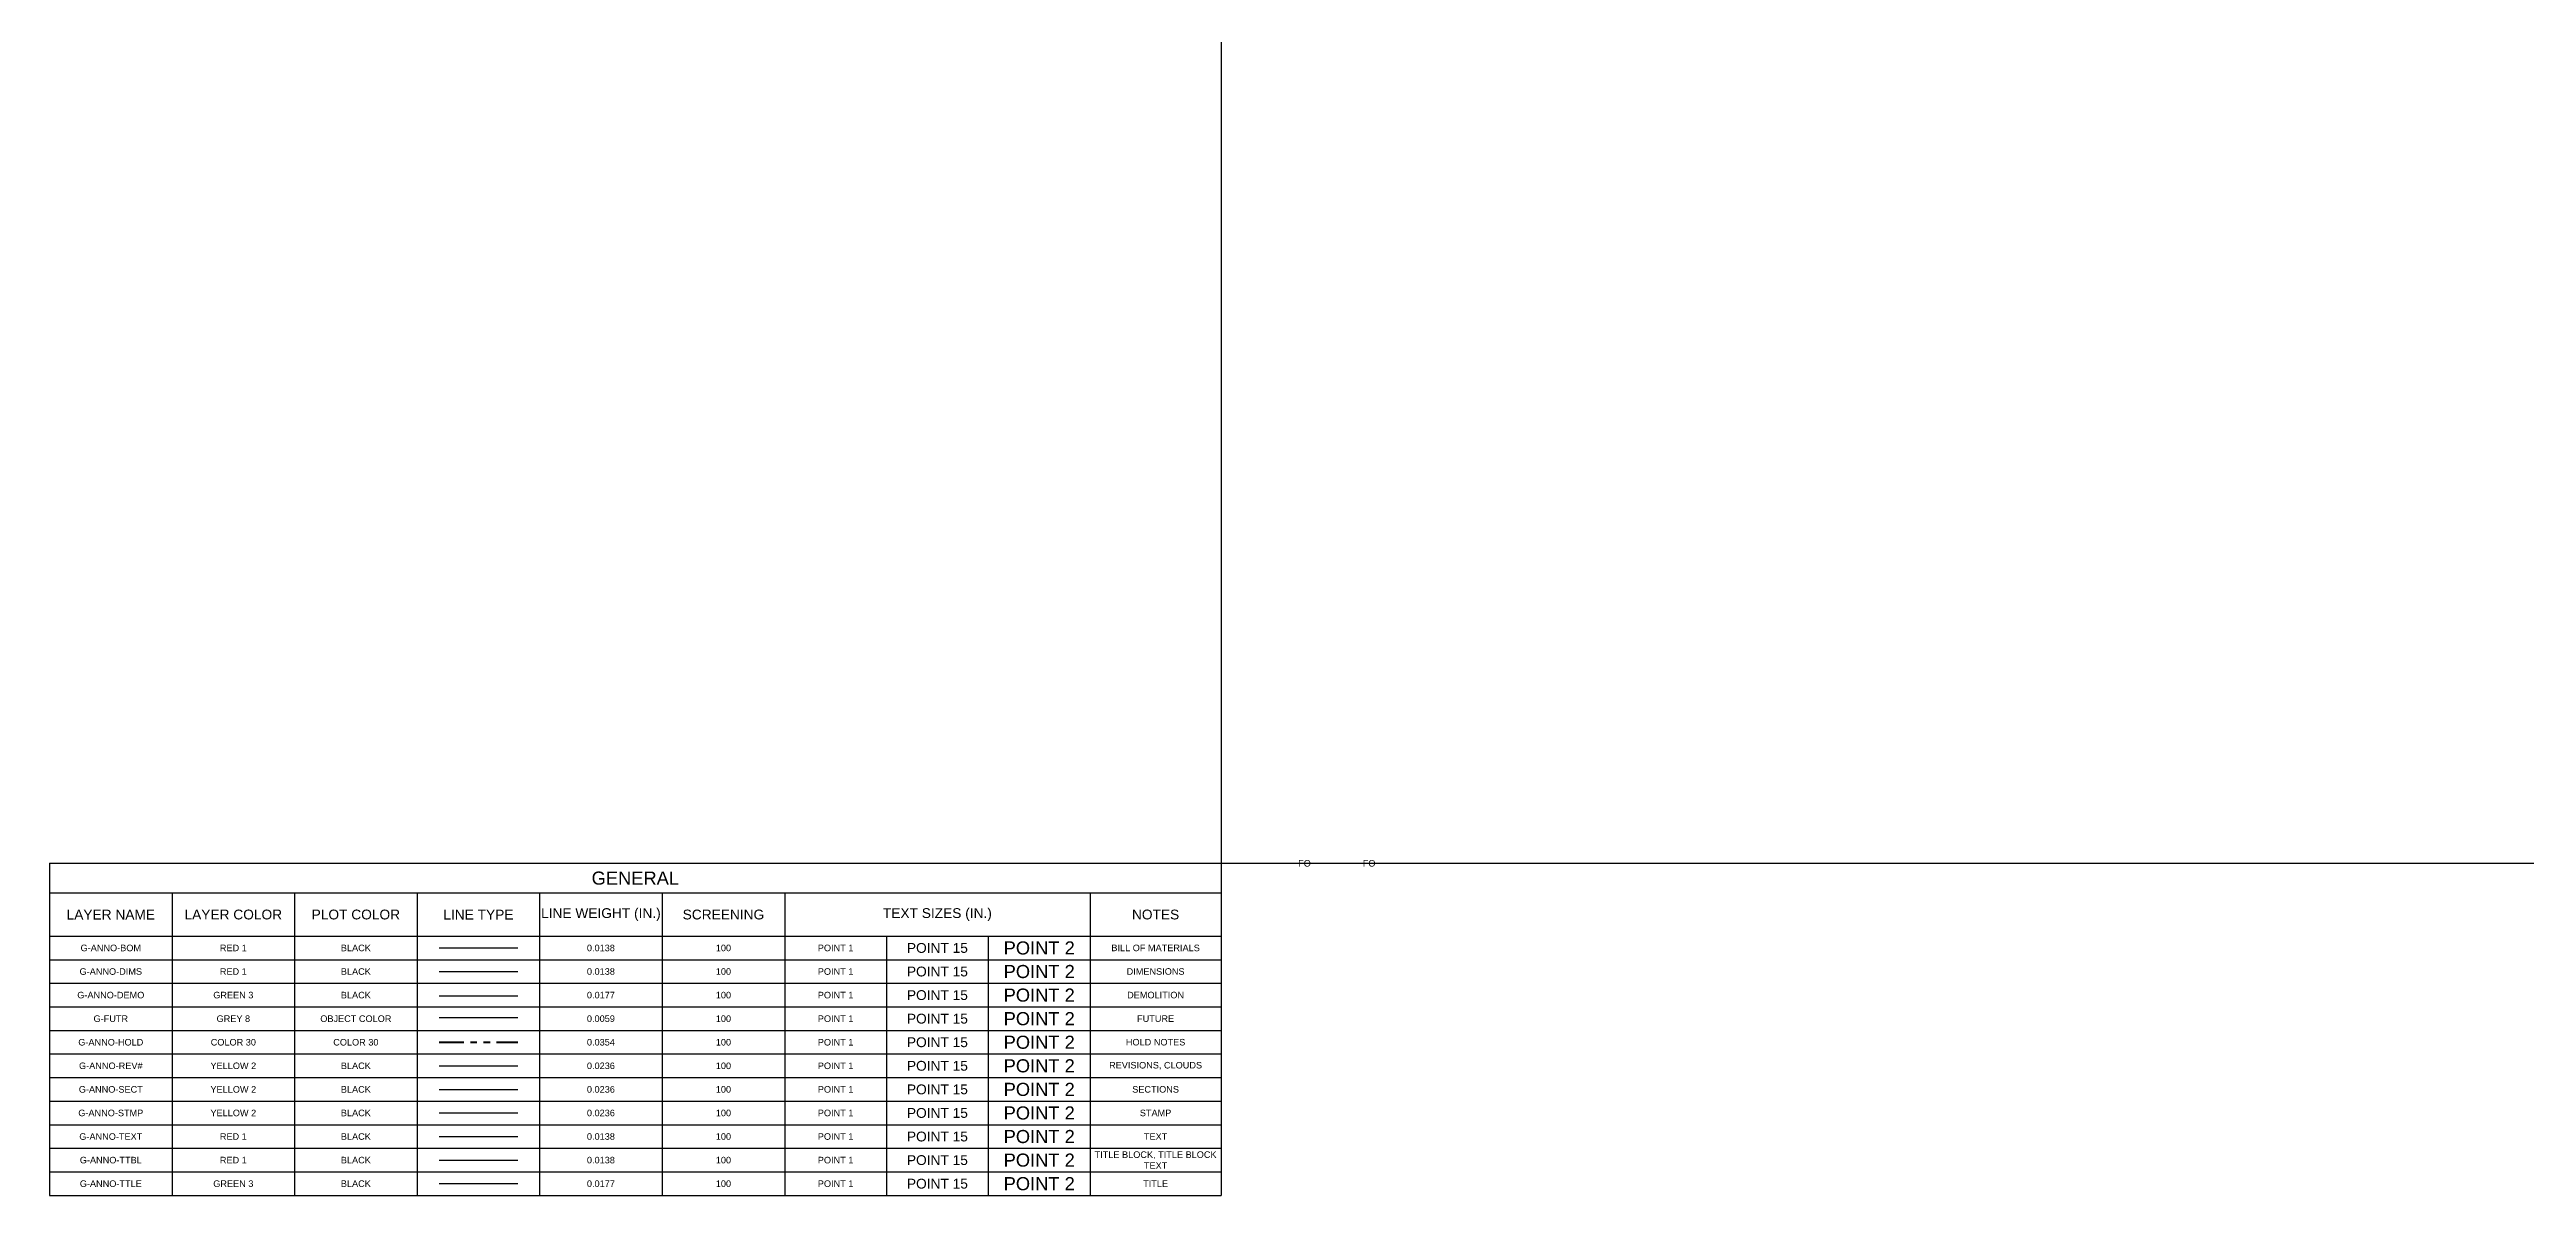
# Model space of a CAD drawing. Header units: feet. Extents: x -208 to 2089, y -974 to 342.
# Drawn here: x -17.9 to 19.94, y -5.07 to 12.43 of the extents above; entities that cross this region are included whole.
import ezdxf
from ezdxf.enums import TextEntityAlignment as Align

# ---------------------------------------------------------------- set-up
doc = ezdxf.new("R2010")
doc.units = ezdxf.units.FT
doc.header["$MEASUREMENT"] = 0
doc.linetypes.add('PHANTOM4', pattern=[0.6875, 0.3125, 0.0625, -0.0625, 0.0625, -0.0625, 0.0625, -0.0625])
doc.layers.get('Defpoints').update_dxf_attribs({"color": 5})
for name, color, linetype in [('G-ANNO-BOM', 1, 'Continuous'), ('G-ANNO-DEMO', 3, 'Continuous'), ('G-ANNO-DIMS', 1, 'Continuous'), ('G-ANNO-REV1', 2, 'Continuous'), ('G-ANNO-SECT', 2, 'Continuous'), ('G-ANNO-STMP', 2, 'Continuous'), ('G-ANNO-TEXT', 1, 'Continuous'), ('G-ANNO-TTBL', 1, 'Continuous'), ('G-ANNO-TTLE', 3, 'Continuous'), ('G-FUTR', 8, 'Continuous')]:
    doc.layers.add(name, color=color, linetype=linetype)
doc.layers.add('G-ANNO-HOLD', color=30, linetype='PHANTOM4', lineweight=90)
doc.styles.add('NEI-A', font='arial.ttf', dxfattribs={"height": 0.1})

# ---------------------------------------------------------------- blocks, each defined once
blk = doc.blocks.new('*T44')
at = {"color": 0, "linetype": 'ByBlock', "lineweight": -2, "transparency": 16777216}
for p, q in [((0, 0), (17.895, 0)), ((0, 0), (0, -5.072)), ((17.895, 0), (17.895, -5.072)), ((0, -0.453), (17.895, -0.453)), ((1.872, -0.453), (1.872, -5.072)), ((3.743, -0.453), (3.743, -5.072)), ((5.615, -0.453), (5.615, -5.072)), ((7.486, -0.453), (7.486, -5.072)), ((9.358, -0.453), (9.358, -5.072)), ((11.23, -0.453), (11.23, -5.072)), ((15.895, -0.453), (15.895, -5.072)), ((0, -1.112), (17.895, -1.112)), ((12.785, -1.112), (12.785, -5.072)), ((14.34, -1.112), (14.34, -5.072)), ((0, -1.472), (17.895, -1.472)), ((0, -1.832), (17.895, -1.832)), ((0, -2.192), (17.895, -2.192)), ((0, -2.552), (17.895, -2.552)), ((0, -2.912), (17.895, -2.912)), ((0, -3.272), (17.895, -3.272)), ((0, -3.632), (17.895, -3.632)), ((0, -3.992), (17.895, -3.992)), ((0, -4.352), (17.895, -4.352)), ((0, -4.712), (17.895, -4.712)), ((0, -5.072), (17.895, -5.072))]:
    blk.add_line(p, q, dxfattribs=at)
at = {"color": 0, "transparency": 16777216, "attachment_point": 5, "style": 'NEI-A'}
for s, insert, char_height, width in [('GENERAL', (8.948, -0.227), 0.2, 17.7751), ('LAYER NAME', (0.936, -0.783), 0.15, 1.75162), ('LAYER COLOR', (2.807, -0.783), 0.15, 1.75162), ('PLOT COLOR', (4.679, -0.783), 0.15, 1.75162), ('LINE TYPE', (6.551, -0.783), 0.15, 1.75162), ('LINE WEIGHT (IN.)', (8.422, -0.783), 0.15, 1.75162), ('SCREENING', (10.294, -0.783), 0.15, 1.75162), ('TEXT SIZES (IN.)', (13.562, -0.783), 0.15, 4.5454), ('NOTES', (16.895, -0.783), 0.15, 1.88)]:
    blk.add_mtext(s, dxfattribs=dict(at, insert=insert, char_height=char_height, width=width))

msp = doc.modelspace()

# ---------------------------------------------------------------- linework, layer by layer
for p, q in [((0, 0), (0, -3)), ((0.40283, 0), (0.603, 0)), ((0.68129, 0), (0.8811, 0)), ((0.95939, 0), (1.1592, 0)), ((1.3909, 0), (1.59107, 0)), ((1.66935, 0), (1.86917, 0)), ((1.94745, 0), (2.14727, 0)), ((2.37511, 0), (2.57528, 0)), ((2.65356, 0), (2.85338, 0)), ((2.93166, 0), (3.13148, 0))]:
    msp.add_line(p, q)
at = {"layer": 'Defpoints'}
msp.add_lwpolyline([(0, 328), (0, 0), (497.93778, 0), (497.85778, 328)], close=True, dxfattribs=at)
at = {"layer": 'G-ANNO-BOM'}
msp.add_line((-11.94179, -1.29239), (-10.73938, -1.29239), dxfattribs=at)
at = {"layer": 'G-ANNO-DEMO'}
msp.add_line((-11.94179, -2.02559), (-10.73938, -2.02559), dxfattribs=at)
at = {"layer": 'G-ANNO-DIMS'}
msp.add_line((-11.94179, -1.65239), (-10.73938, -1.65239), dxfattribs=at)
at = {"layer": 'G-ANNO-HOLD'}
msp.add_line((-11.94179, -2.73239), (-10.73938, -2.73239), dxfattribs=at)
at = {"layer": 'G-ANNO-REV1'}
msp.add_line((-11.94179, -3.09239), (-10.73938, -3.09239), dxfattribs=at)
at = {"layer": 'G-ANNO-SECT'}
msp.add_line((-11.94179, -3.45239), (-10.73938, -3.45239), dxfattribs=at)
at = {"layer": 'G-ANNO-STMP'}
msp.add_line((-11.94179, -3.81239), (-10.73938, -3.81239), dxfattribs=at)
at = {"layer": 'G-ANNO-TEXT'}
msp.add_line((-11.94179, -4.17239), (-10.73938, -4.17239), dxfattribs=at)
at = {"layer": 'G-ANNO-TTBL'}
msp.add_line((-11.94179, -4.53239), (-10.73938, -4.53239), dxfattribs=at)
at = {"layer": 'G-ANNO-TTLE'}
msp.add_line((-11.94179, -4.89239), (-10.73938, -4.89239), dxfattribs=at)
at = {"layer": 'G-FUTR'}
msp.add_line((-11.94565, -2.3562), (-10.74323, -2.3562), dxfattribs=at)

# ---------------------------------------------------------------- block references
msp.add_blockref('*T44', (-17.8951, 0))

# ---------------------------------------------------------------- texts
at = {"style": 'NEI-A'}
for p in [(1.27447, 0), (2.26217, 0)]:
    msp.add_text('FO', height=0.1, dxfattribs=at).set_placement(p, align=Align.MIDDLE_CENTER)
at = {"layer": 'G-ANNO-BOM', "style": 'NEI-A'}
for s, height, p in [('G-ANNO-BOM', 0.1, (-16.95929, -1.29239)), ('RED 1', 0.1, (-15.08768, -1.29239)), ('BLACK', 0.1, (-13.21606, -1.29239)), ('0.0138', 0.1, (-9.47282, -1.29239)), ('100', 0.1, (-7.6012, -1.29239)), ('POINT 1', 0.1, (-5.88783, -1.29239)), ('POINT 15', 0.15, (-4.3327, -1.29239)), ('POINT 2', 0.2, (-2.77757, -1.29239))]:
    msp.add_text(s, height=height, dxfattribs=at).set_placement(p, align=Align.MIDDLE_CENTER)
at = {"layer": 'G-ANNO-BOM', "insert": (-1, -1.29239), "char_height": 0.1, "width": 2, "attachment_point": 5, "style": 'NEI-A'}
msp.add_mtext('BILL OF MATERIALS', dxfattribs=at)
at = {"layer": 'G-ANNO-DEMO', "style": 'NEI-A'}
for s, height, p in [('G-ANNO-DEMO', 0.1, (-16.95929, -2.01239)), ('GREEN 3', 0.1, (-15.08768, -2.01239)), ('BLACK', 0.1, (-13.21606, -2.01239)), ('0.0177', 0.1, (-9.47282, -2.01239)), ('100', 0.1, (-7.6012, -2.01239)), ('POINT 1', 0.1, (-5.88783, -2.01239)), ('POINT 15', 0.15, (-4.3327, -2.01239)), ('POINT 2', 0.2, (-2.77757, -2.01239))]:
    msp.add_text(s, height=height, dxfattribs=at).set_placement(p, align=Align.MIDDLE_CENTER)
at = {"layer": 'G-ANNO-DEMO', "insert": (-1, -2.01239), "char_height": 0.1, "width": 2, "attachment_point": 5, "style": 'NEI-A'}
msp.add_mtext('DEMOLITION', dxfattribs=at)
at = {"layer": 'G-ANNO-DIMS', "style": 'NEI-A'}
for s, height, p in [('G-ANNO-DIMS', 0.1, (-16.95929, -1.65239)), ('RED 1', 0.1, (-15.08768, -1.65239)), ('BLACK', 0.1, (-13.21606, -1.65239)), ('0.0138', 0.1, (-9.47282, -1.65239)), ('100', 0.1, (-7.6012, -1.65239)), ('POINT 1', 0.1, (-5.88783, -1.65239)), ('POINT 15', 0.15, (-4.3327, -1.65239)), ('POINT 2', 0.2, (-2.77757, -1.65239))]:
    msp.add_text(s, height=height, dxfattribs=at).set_placement(p, align=Align.MIDDLE_CENTER)
at = {"layer": 'G-ANNO-DIMS', "insert": (-1, -1.65239), "char_height": 0.1, "width": 2, "attachment_point": 5, "style": 'NEI-A'}
msp.add_mtext('DIMENSIONS', dxfattribs=at)
at = {"layer": 'G-ANNO-HOLD', "style": 'NEI-A'}
for s, height, p in [('POINT 2', 0.2, (-2.77757, -2.73239)), ('G-ANNO-HOLD', 0.1, (-16.95929, -2.73239)), ('COLOR 30', 0.1, (-15.08768, -2.73239)), ('COLOR 30', 0.1, (-13.21606, -2.73239)), ('0.0354', 0.1, (-9.47282, -2.73239)), ('100', 0.1, (-7.6012, -2.73239)), ('POINT 1', 0.1, (-5.88783, -2.73239)), ('POINT 15', 0.15, (-4.3327, -2.73239))]:
    msp.add_text(s, height=height, dxfattribs=at).set_placement(p, align=Align.MIDDLE_CENTER)
at = {"layer": 'G-ANNO-HOLD', "insert": (-1, -2.73239), "char_height": 0.1, "width": 2, "attachment_point": 5, "style": 'NEI-A'}
msp.add_mtext('HOLD NOTES', dxfattribs=at)
at = {"layer": 'G-ANNO-REV1', "style": 'NEI-A'}
for s, height, p in [('POINT 15', 0.15, (-4.3327, -3.09239)), ('POINT 2', 0.2, (-2.77757, -3.09239)), ('G-ANNO-REV#', 0.1, (-16.95929, -3.09239)), ('YELLOW 2', 0.1, (-15.08768, -3.09239)), ('BLACK', 0.1, (-13.21606, -3.09239)), ('0.0236', 0.1, (-9.47282, -3.09239)), ('100', 0.1, (-7.6012, -3.09239)), ('POINT 1', 0.1, (-5.88783, -3.09239))]:
    msp.add_text(s, height=height, dxfattribs=at).set_placement(p, align=Align.MIDDLE_CENTER)
at = {"layer": 'G-ANNO-REV1', "insert": (-1, -3.09239), "char_height": 0.1, "width": 2, "attachment_point": 5, "style": 'NEI-A'}
msp.add_mtext('REVISIONS, CLOUDS', dxfattribs=at)
at = {"layer": 'G-ANNO-SECT', "style": 'NEI-A'}
for s, height, p in [('G-ANNO-SECT', 0.1, (-16.95929, -3.45239)), ('YELLOW 2', 0.1, (-15.08768, -3.45239)), ('BLACK', 0.1, (-13.21606, -3.45239)), ('0.0236', 0.1, (-9.47282, -3.45239)), ('100', 0.1, (-7.6012, -3.45239)), ('POINT 1', 0.1, (-5.88783, -3.45239)), ('POINT 15', 0.15, (-4.3327, -3.45239)), ('POINT 2', 0.2, (-2.77757, -3.45239))]:
    msp.add_text(s, height=height, dxfattribs=at).set_placement(p, align=Align.MIDDLE_CENTER)
at = {"layer": 'G-ANNO-SECT', "insert": (-1, -3.45239), "char_height": 0.1, "width": 2, "attachment_point": 5, "style": 'NEI-A'}
msp.add_mtext('SECTIONS', dxfattribs=at)
at = {"layer": 'G-ANNO-STMP', "style": 'NEI-A'}
for s, height, p in [('G-ANNO-STMP', 0.1, (-16.95929, -3.81239)), ('YELLOW 2', 0.1, (-15.08768, -3.81239)), ('BLACK', 0.1, (-13.21606, -3.81239)), ('0.0236', 0.1, (-9.47282, -3.81239)), ('100', 0.1, (-7.6012, -3.81239)), ('POINT 1', 0.1, (-5.88783, -3.81239)), ('POINT 15', 0.15, (-4.3327, -3.81239)), ('POINT 2', 0.2, (-2.77757, -3.81239))]:
    msp.add_text(s, height=height, dxfattribs=at).set_placement(p, align=Align.MIDDLE_CENTER)
at = {"layer": 'G-ANNO-STMP', "insert": (-1, -3.81239), "char_height": 0.1, "width": 2, "attachment_point": 5, "style": 'NEI-A'}
msp.add_mtext('STAMP', dxfattribs=at)
at = {"layer": 'G-ANNO-TEXT', "style": 'NEI-A'}
for s, height, p in [('G-ANNO-TEXT', 0.1, (-16.95929, -4.17239)), ('RED 1', 0.1, (-15.08768, -4.17239)), ('BLACK', 0.1, (-13.21606, -4.17239)), ('0.0138', 0.1, (-9.47282, -4.17239)), ('100', 0.1, (-7.6012, -4.17239)), ('POINT 1', 0.1, (-5.88783, -4.17239)), ('POINT 15', 0.15, (-4.3327, -4.17239)), ('POINT 2', 0.2, (-2.77757, -4.17239))]:
    msp.add_text(s, height=height, dxfattribs=at).set_placement(p, align=Align.MIDDLE_CENTER)
at = {"layer": 'G-ANNO-TEXT', "insert": (-1, -4.17239), "char_height": 0.1, "width": 2, "attachment_point": 5, "style": 'NEI-A'}
msp.add_mtext('TEXT', dxfattribs=at)
at = {"layer": 'G-ANNO-TTBL', "style": 'NEI-A'}
for s, height, p in [('G-ANNO-TTBL', 0.1, (-16.95929, -4.53239)), ('RED 1', 0.1, (-15.08768, -4.53239)), ('BLACK', 0.1, (-13.21606, -4.53239)), ('0.0138', 0.1, (-9.47282, -4.53239)), ('100', 0.1, (-7.6012, -4.53239)), ('POINT 1', 0.1, (-5.88783, -4.53239)), ('POINT 15', 0.15, (-4.3327, -4.53239)), ('POINT 2', 0.2, (-2.77757, -4.53239))]:
    msp.add_text(s, height=height, dxfattribs=at).set_placement(p, align=Align.MIDDLE_CENTER)
at = {"layer": 'G-ANNO-TTBL', "insert": (-1, -4.53239), "char_height": 0.1, "width": 2, "attachment_point": 5, "style": 'NEI-A'}
msp.add_mtext('TITLE BLOCK, TITLE BLOCK TEXT', dxfattribs=at)
at = {"layer": 'G-ANNO-TTLE', "style": 'NEI-A'}
for s, height, p in [('G-ANNO-TTLE', 0.1, (-16.95929, -4.89239)), ('GREEN 3', 0.1, (-15.08768, -4.89239)), ('BLACK', 0.1, (-13.21606, -4.89239)), ('0.0177', 0.1, (-9.47282, -4.89239)), ('100', 0.1, (-7.6012, -4.89239)), ('POINT 1', 0.1, (-5.88783, -4.89239)), ('POINT 15', 0.15, (-4.3327, -4.89239)), ('POINT 2', 0.2, (-2.77757, -4.89239))]:
    msp.add_text(s, height=height, dxfattribs=at).set_placement(p, align=Align.MIDDLE_CENTER)
at = {"layer": 'G-ANNO-TTLE', "insert": (-1, -4.89239), "char_height": 0.1, "width": 2, "attachment_point": 5, "style": 'NEI-A'}
msp.add_mtext('TITLE', dxfattribs=at)
at = {"layer": 'G-FUTR', "style": 'NEI-A'}
for s, height, p in [('POINT 2', 0.2, (-2.77757, -2.37239)), ('G-FUTR', 0.1, (-16.95929, -2.37239)), ('GREY 8', 0.1, (-15.08768, -2.37239)), ('OBJECT COLOR', 0.1, (-13.21606, -2.37239)), ('0.0059', 0.1, (-9.47282, -2.37239)), ('100', 0.1, (-7.6012, -2.37239)), ('POINT 1', 0.1, (-5.88783, -2.37239)), ('POINT 15', 0.15, (-4.3327, -2.37239))]:
    msp.add_text(s, height=height, dxfattribs=at).set_placement(p, align=Align.MIDDLE_CENTER)
at = {"layer": 'G-FUTR', "insert": (-1, -2.37239), "char_height": 0.1, "width": 2, "attachment_point": 5, "style": 'NEI-A'}
msp.add_mtext('FUTURE', dxfattribs=at)

doc.saveas('drawing.dxf')
